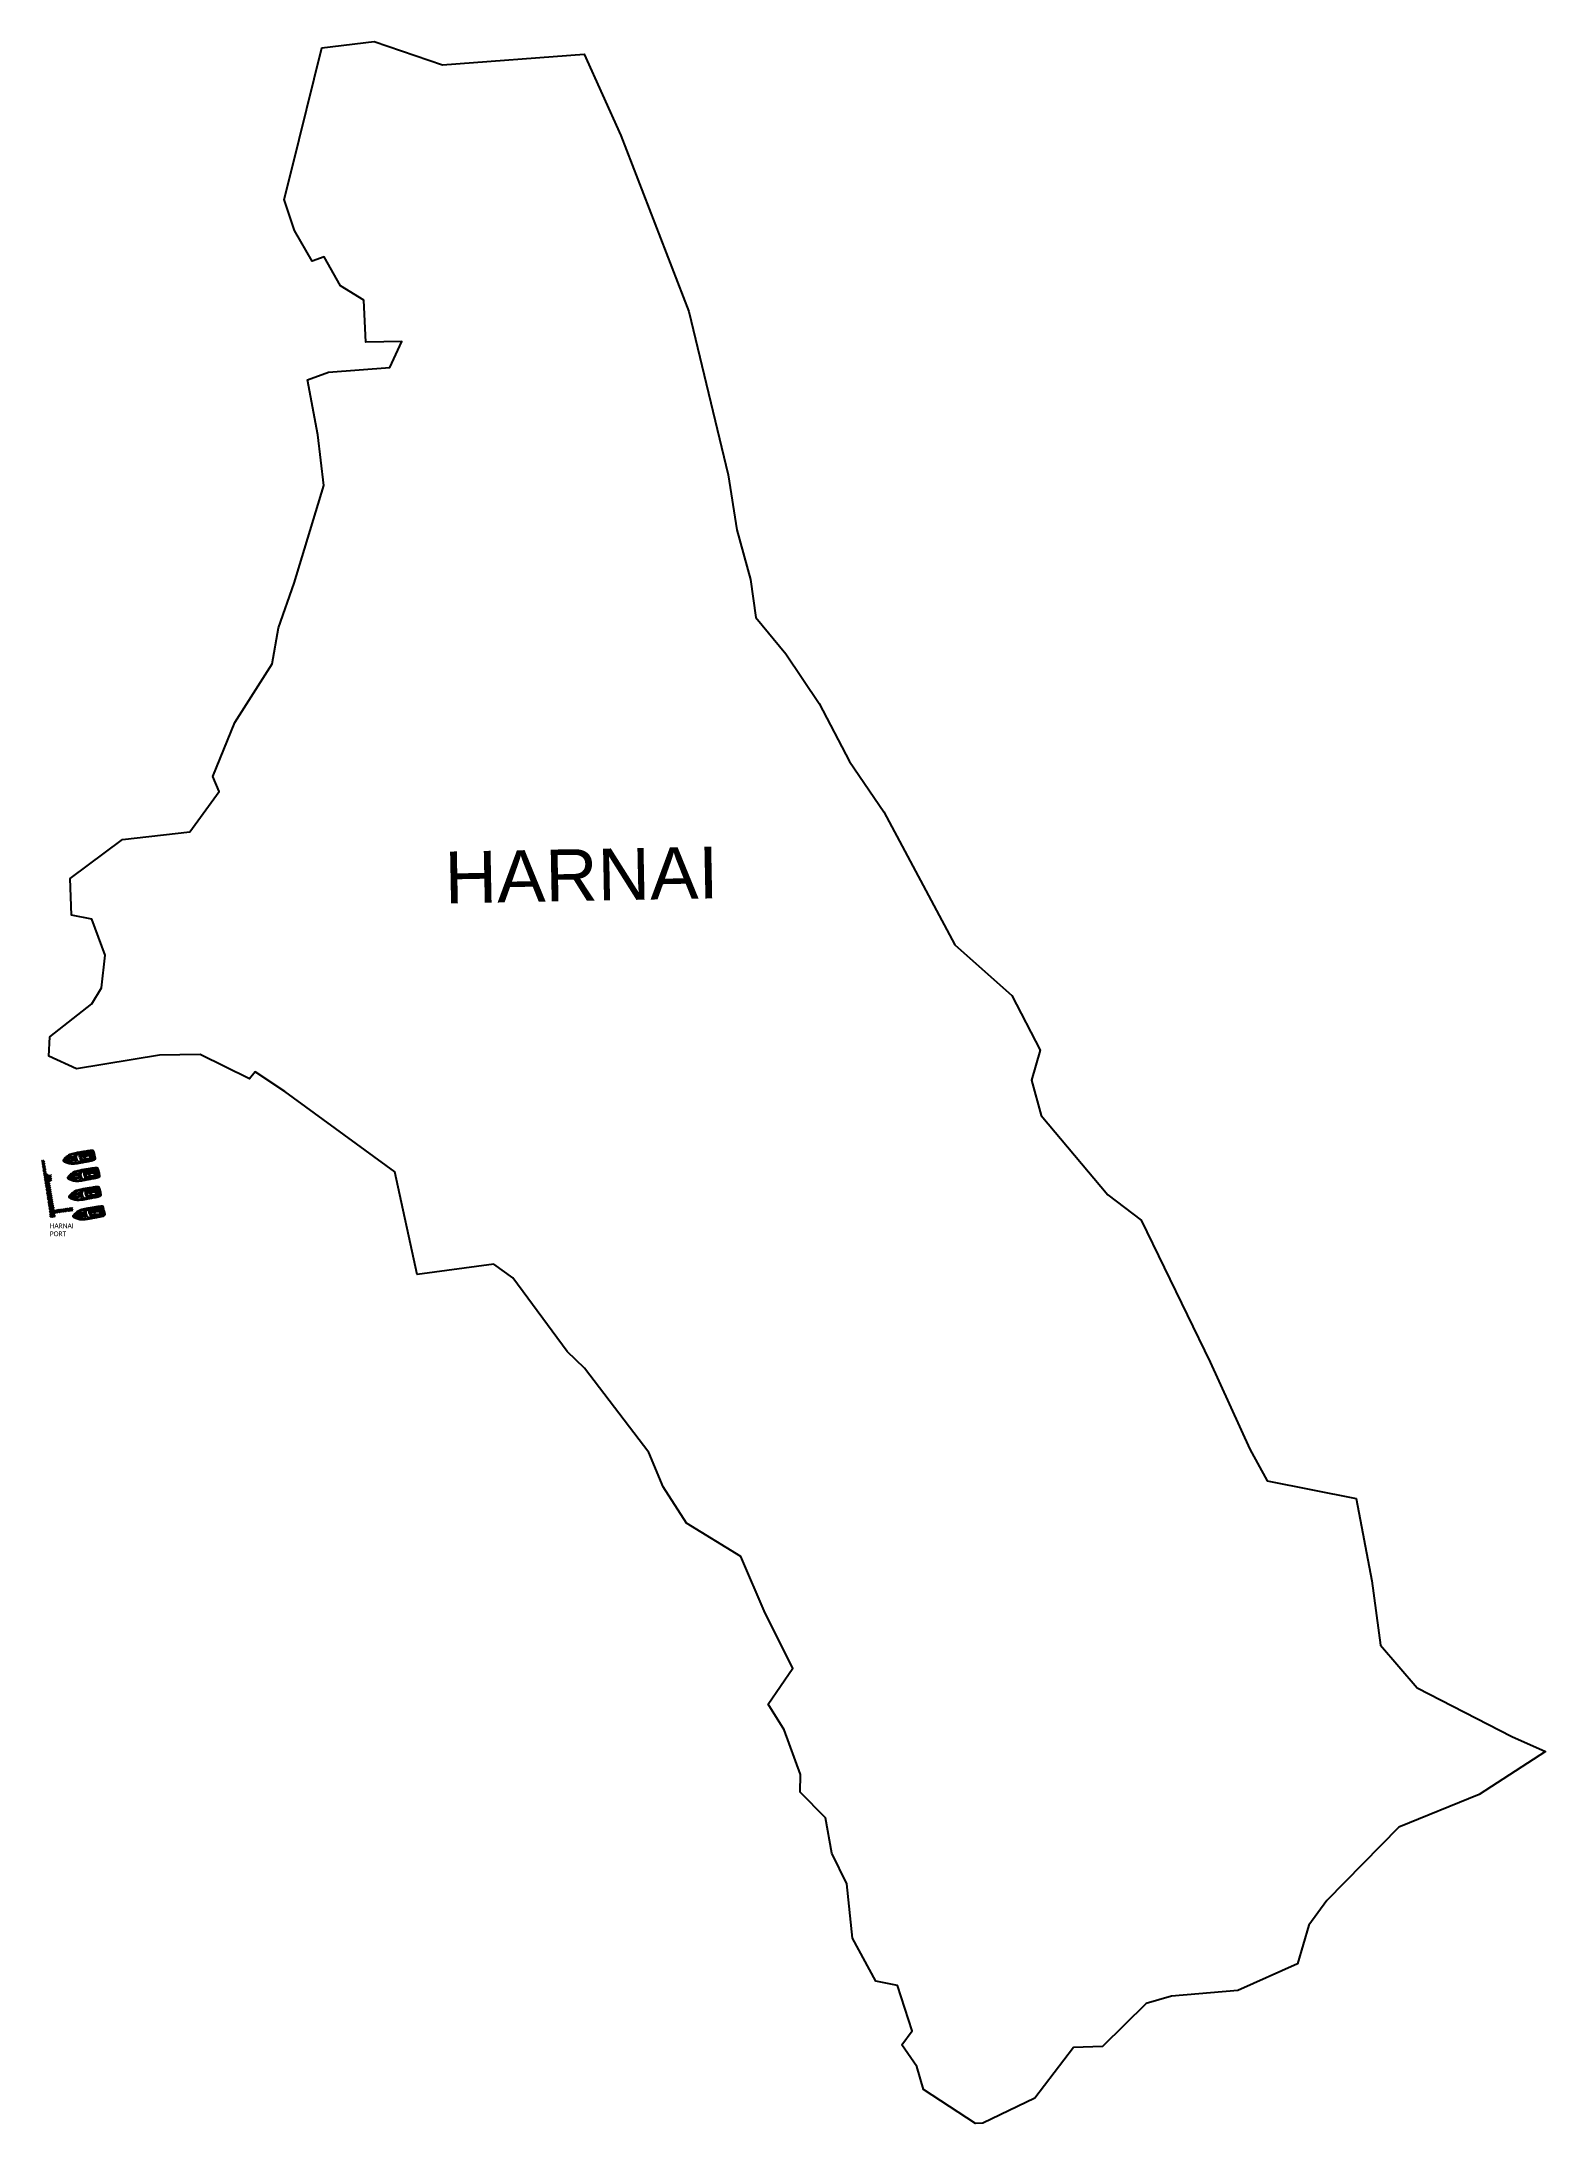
# Model space of a CAD drawing. Header units: metres. Extents: x 297490 to 300643, y 1968189 to 1972555.
import ezdxf

# ---------------------------------------------------------------- set-up
doc = ezdxf.new("R2010")
doc.units = ezdxf.units.M
doc.header["$MEASUREMENT"] = 0
for name, color, linetype in [('BOAT', 30, 'Continuous'), ('PORT', 5, 'Continuous'), ('PORT TEXT', 7, 'Continuous'), ('VILLAGE NAME', 250, 'Continuous')]:
    doc.layers.add(name, color=color, linetype=linetype)
doc.styles.get("Standard").update_dxf_attribs({"font": 'calibri.ttf'})

# ---------------------------------------------------------------- blocks, each defined once
blk = doc.blocks.new('3')
for p, q in [((15259, 11285), (14484, 11285)), ((15259, 11192), (14484, 11192)), ((14565, 8385), (15056, 8357)), ((14615, 10476), (15123, 10528)), ((14686, 10050), (15190, 10197)), ((14966, 7645), (15271, 8006)), ((15968, 14277), (15461, 14277)), ((15968, 14767), (15462, 14767)), ((15968, 15258), (15484, 15258)), ((15968, 15258), (16453, 15258)), ((15968, 14767), (16474, 14767)), ((15968, 14277), (16475, 14277)), ((16111, 11240), (16111, 11048)), ((16111, 11048), (16516, 11165)), ((16111, 11048), (16509, 11048)), ((16160, 9828), (17451, 9828)), ((16498, 9195), (16786, 9687)), ((16707, 11116), (16547, 11058)), ((16554, 7976), (16809, 7478)), ((16716, 11090), (16575, 11038)), ((16600, 11048), (16882, 11048)), ((16709, 10005), (16709, 10459)), ((16732, 9000), (17261, 9307)), ((16767, 11090), (16913, 11037)), ((16776, 11116), (16940, 11056)), ((16782, 8178), (17280, 7902)), ((16846, 8619), (17397, 8623)), ((16949, 11180), (17451, 11048)), ((16973, 11048), (17451, 11048)), ((14685, 6707), (14679, 6695)), ((15658, 7614), (15968, 7614)), ((15665, 7521), (15968, 7521)), ((16200, 7614), (15968, 7614)), ((16200, 7521), (15968, 7521)), ((17251, 6707), (17257, 6695))]:
    blk.add_line(p, q)
for points in [[(15968, 6127, -0.0173595), (14838, 6154, -0.1263403), (14305, 6306, -0.1728985), (14037, 6993, -0.0138842), (14014, 7606, -0.008973), (13973, 8482, -0.01509), (13946, 9483, 0.0022446), (13935, 11027, -0.0033421), (13932, 12742, -0.0169845), (13966, 13889, -0.0245459), (14062, 14750, -0.0679415), (14312, 15833, -0.0339485), (14615, 16539, -0.0220014), (14950, 17169, -0.0428716), (15373, 17727, -0.0595144), (15677, 17994, -0.0463644), (15850, 18096, -0.104882), (15968, 18127, -0.104882)], [(14099, 8543, 0.0064247), (14087, 9488, 0.0022175), (14076, 11029, -0.003368), (14066, 12757, -0.0246325), (14085, 13845, -0.0150373), (14174, 14559, -0.0254387), (14242, 14955, -0.0138434), (14434, 15768, -0.0402664), (14734, 16491, -0.0167294), (15107, 17121, -0.0297388), (15584, 17694, 0.0152497), (15841, 17933, -0.1323888), (15895, 17967, -0.0284417), (15920, 17975, -0.0284417)], [(14113, 8543, 0.0064236), (14100, 9488, 0.0022173), (14090, 11029, -0.0033685), (14080, 12757, -0.0246334), (14099, 13844, -0.0150384), (14188, 14557, -0.0254613), (14256, 14952, -0.0138393), (14448, 15764, -0.0402377), (14746, 16485, -0.0167146), (15118, 17113, -0.0296929), (15593, 17684, 0.0152343), (15851, 17923, -0.1340359), (15900, 17954, -0.0248791), (15920, 17960, -0.0248791)], [(14259, 13906, -0.0315957), (14324, 14539, -0.0049282), (14403, 14955, -0.0284396), (14598, 15666, -0.0428747), (14892, 16347, -0.0353475), (15257, 16991, -0.0240925), (15665, 17545, -0.0798371), (15920, 17811)], [(14273, 13906, -0.031592), (14338, 14536, -0.0049261), (14416, 14952, -0.0284363), (14611, 15661, -0.0428955), (14905, 16341, -0.0353632), (15268, 16984, -0.0241114), (15676, 17537, -0.0776575), (15920, 17794, -0.0776575)], [(14287, 13905, -0.0315883), (14351, 14534, -0.004924), (14430, 14949, -0.0284329), (14624, 15657, -0.0429166), (14917, 16334, -0.0353794), (15280, 16976, -0.0241302), (15687, 17529, -0.075408), (15920, 17776, -0.075408)], [(14314, 13904, -0.0315809), (14379, 14529, -0.0049198), (14457, 14944, -0.0284262), (14650, 15648, -0.0429591), (14942, 16322, -0.0354114), (15303, 16961, -0.0288289), (15644, 17425, -0.0923361), (15920, 17647, -0.0803279)], [(15510, 16937), (15621, 16929, 0.3822208), (15724, 16994), (15807, 17415, 0.7865441), (15746, 17463), (15428, 17125, 0.616464), (15510, 16937, 3.8449075)], [(15968, 6127, 0.0173595), (17099, 6154, 0.1263403), (17632, 6306, 0.1728985), (17899, 6993, 0.0138842), (17922, 7606, 0.008973), (17963, 8482, 0.01509), (17990, 9483, -0.0022446), (18001, 11027, 0.0033421), (18004, 12742, 0.0169845), (17970, 13889, 0.0245459), (17874, 14750, 0.0679415), (17624, 15833, 0.0339485), (17321, 16539, 0.0220014), (16986, 17169, 0.0428716), (16563, 17727, 0.0595144), (16259, 17994, 0.0463644), (16086, 18096, 0.104882), (15968, 18127, 0.104882)], [(17837, 8543, -0.0064247), (17850, 9488, -0.0022175), (17860, 11029, 0.003368), (17870, 12757, 0.0246325), (17851, 13845, 0.0150373), (17762, 14559, 0.0254387), (17694, 14955, 0.0138434), (17502, 15768, 0.0402664), (17202, 16491, 0.0167294), (16829, 17121, 0.0297388), (16352, 17694, -0.0152497), (16095, 17933, 0.1323888), (16041, 17967, 0.0284417), (16016, 17975, 0.0284417)], [(17823, 8543, -0.0064236), (17836, 9488, -0.0022173), (17846, 11029, 0.0033685), (17856, 12757, 0.0246334), (17837, 13844, 0.0150384), (17748, 14557, 0.0254613), (17680, 14952, 0.0138393), (17489, 15764, 0.0402377), (17190, 16485, 0.0167146), (16818, 17113, 0.0296929), (16343, 17684, -0.0152343), (16085, 17923, 0.1340359), (16037, 17954, 0.0248791), (16016, 17960, 0.0248791)], [(17677, 13906, 0.0315957), (17612, 14539, 0.0049282), (17534, 14955, 0.0284396), (17338, 15666, 0.0428747), (17044, 16347, 0.0353475), (16679, 16991, 0.0240925), (16271, 17545, 0.0798371), (16016, 17811)], [(17663, 13906, 0.031592), (17598, 14536, 0.0049261), (17520, 14952, 0.0284363), (17325, 15661, 0.0428955), (17032, 16341, 0.0353632), (16668, 16984, 0.0241114), (16260, 17537, 0.0776575), (16016, 17794, 0.0776575)], [(17649, 13905, 0.0315883), (17585, 14534, 0.004924), (17507, 14949, 0.0284329), (17312, 15657, 0.0429166), (17019, 16334, 0.0353794), (16656, 16976, 0.0241302), (16249, 17529, 0.075408), (16016, 17776, 0.075408)], [(17622, 13904, 0.0315809), (17558, 14529, 0.0049198), (17480, 14944, 0.0284262), (17286, 15648, 0.0429591), (16995, 16322, 0.0354114), (16633, 16961, 0.0288289), (16292, 17425, 0.0923361), (16016, 17647, 0.0803279)], [(16426, 16937), (16315, 16929, -0.3822208), (16212, 16994), (16129, 17415, -0.7865441), (16190, 17463), (16508, 17125, -0.616464), (16426, 16937, -3.8449075)], [(14099, 8543, -0.0029416), (14109, 7856, 0.0020134), (14118, 7419, 0.1304424), (14196, 7108, 0.261246), (14560, 6796, 0.2091974)], [(14113, 8543, -0.0029414), (14123, 7857, 0.0020144), (14132, 7419, 0.1309924), (14209, 7113, 0.2618322), (14563, 6810, 0.2618322)], [(14259, 13906), (14240, 13499), (14230, 13027), (14235, 12258), (14235, 11203), (14254, 9510, -0.0026015), (14274, 8591, 0.004411), (14291, 7810, 0.0130085), (14327, 7273, 0.1133962), (14429, 6986, 0.1460048), (14570, 6865, 1.5952193)], [(14273, 13905), (14254, 13498), (14244, 13027), (14249, 12258), (14249, 11203), (14268, 9511, -0.0026013), (14288, 8592, 0.0044108), (14305, 7810, 0.0130029), (14341, 7275, 0.1133374), (14441, 6994, 0.1448206), (14573, 6879, 0.1389874)], [(14287, 13905), (14267, 13498), (14258, 13027), (14263, 12258), (14263, 11203), (14282, 9511, -0.0026011), (14302, 8592, 0.0044105), (14319, 7811, 0.0129972), (14355, 7276, 0.1132762), (14453, 7001, 0.142458), (14576, 6893, 0.142458)], [(14314, 13903), (14295, 13497), (14285, 13026), (14290, 12259), (14290, 11203), (14310, 9511, -0.0026006), (14330, 8592, 0.0044099), (14346, 7812, 0.002867), (14352, 7694, 0.002867)], [(15148, 7123, -0.0433335), (14832, 7204, -0.18333), (14416, 7523, -0.1239848), (14329, 7900, 0.0153773), (14309, 8173)], [(15703, 7337), (15453, 7337, -0.2027224), (14593, 7704, -0.1787681), (14419, 8123, 0.0100277), (14401, 8982, -0.0053564), (14389, 10399, -0.0166054), (14407, 11545, 0.0189213), (14421, 12735, -0.9258732), (14467, 12742, -0.0412022), (14487, 12530, -0.0244615), (14489, 11848, 0.0128878), (14496, 10534, -0.0193586), (14481, 9766, 0.0023754), (14464, 8876, -0.0063862), (14468, 8310, -0.0136557), (14465, 8083, -0.8627057), (14422, 8078, 0.6480891)], [(14436, 8081, -0.0164878), (14433, 8123, 0.0100227), (14415, 8982, -0.0053564), (14403, 10399, -0.0166073), (14421, 11545, 0.0189212), (14435, 12735, 0.0114302), (14435, 12736, -0.9132826), (14454, 12739, -0.0411744), (14474, 12530, -0.0244777), (14475, 11849, 0.0128888), (14483, 10534, -0.0193623), (14468, 9766, 0.0023766), (14450, 8876, -0.0063905), (14454, 8310, -0.0136639), (14452, 8084, 0.0007008), (14452, 8084, -0.8199757), (14436, 8081, -0.8199757)], [(16017, 9822), (15456, 9822, 0.1583223), (15267, 9218, -0.4176758), (15128, 9062), (14467, 9062)], [(14478, 9640), (15066, 9640, -0.4060884), (15274, 9347)], [(15968, 11837, 0.0336875), (15117, 11708, 0.0518794), (14484, 11431, 1.92312)], [(15968, 13072, 0.0964027), (15128, 12858, 0.0405382), (14488, 12513, 1.92312)], [(15309, 13138), (15309, 13746, 0.4830629), (14927, 13449, 0.5002399), (15309, 13138, 0.4184236)], [(15890, 11827), (15890, 11428, 0.4629247), (16111, 11240), (16433, 11260)], [(15890, 11428), (15890, 11255, 0.5457371), (16111, 11112, 0.2829046)], [(15890, 11255), (15890, 11192, 0.5168392), (16111, 11048, 0.2829046)], [(15968, 13072, -0.0964027), (16808, 12858, -0.0405382), (17448, 12513, -1.92312)], [(15968, 11837, -0.0336875), (16819, 11708, -0.0518794), (17452, 11431, -1.92312)], [(16029, 9960, -0.1640086), (15991, 10360, -0.4075591), (16120, 10414, 0.2046602), (16640, 10437, -0.2865695), (16778, 10441, 0.1987589), (17315, 10404, -0.4514797), (17447, 10380, -1.4639709)], [(16017, 9822, -0.2912689), (16031, 9962, -0.2998669), (16120, 9974, 0.2734776), (16640, 9983, -0.2865695), (16778, 9987, 0.1987589), (17315, 9951, -0.4514797), (17447, 9926, -1.4639709)], [(16209, 7337), (16201, 7447), (16199, 7780, -0.4480431), (16355, 7939, 0.0255607), (16524, 7967, 0.1567601), (16694, 8068, 0.1442879), (16785, 8185, 0.0794269), (16845, 8458, 0.0541789), (16830, 8771, 0.127294), (16729, 9003, -0.0251947), (16615, 9133, 0.1126559), (16496, 9195, 0.0616523), (16330, 9221, -0.2222783), (16204, 9276, -0.0491085), (16118, 9377, -0.0999703), (16052, 9503, -0.0459923), (16023, 9712), (16017, 9822)], [(16209, 7337), (16484, 7337, 0.2027224), (17343, 7704, 0.1787681), (17517, 8123, -0.0100277), (17535, 8982, 0.0053564), (17547, 10399, 0.0166054), (17529, 11545, -0.0189213), (17515, 12735, 0.9258732), (17469, 12742, 0.0412022), (17449, 12530, 0.0244615), (17448, 11848, -0.0128878), (17440, 10534, 0.0193586), (17455, 9766, -0.0023754), (17473, 8876, 0.0063862), (17468, 8310, 0.0136557), (17471, 8083, 0.8627057), (17514, 8078, -0.6480891)], [(16627, 13138), (16627, 13746, -0.4830629), (17009, 13449, -0.5002399), (16627, 13138, -0.4184236)], [(16789, 7123, 0.0433335), (17104, 7204, 0.18333), (17520, 7523, 0.1239848), (17607, 7900, -0.0153773), (17627, 8173)], [(17649, 13905), (17669, 13498), (17679, 13027), (17674, 12258), (17674, 11203), (17654, 9511, 0.0026011), (17634, 8592, -0.0044105), (17618, 7811, -0.0129972), (17581, 7276, -0.1132762), (17484, 7001, -0.142458), (17360, 6893, -0.142458)], [(17663, 13905), (17683, 13498), (17692, 13027), (17687, 12258), (17687, 11203), (17668, 9511, 0.0026013), (17648, 8592, -0.0044108), (17631, 7810, -0.0130029), (17595, 7275, -0.1133374), (17495, 6994, -0.1448206), (17363, 6879, -0.1389874)], [(17677, 13906), (17696, 13499), (17706, 13027), (17701, 12258), (17701, 11203), (17682, 9510, 0.0026015), (17662, 8591, -0.004411), (17645, 7810, -0.0130085), (17609, 7273, -0.1133962), (17507, 6986, -0.1460048), (17366, 6865, -1.5952193)], [(17823, 8543, 0.0029414), (17813, 7857, -0.0020144), (17804, 7419, -0.1309924), (17728, 7113, -0.2618322), (17373, 6810, -0.2618322)], [(17837, 8543, 0.0029416), (17827, 7856, -0.0020134), (17818, 7419, -0.1304424), (17740, 7108, -0.261246), (17376, 6796, -0.2091974)], [(17500, 8081, 0.0164878), (17503, 8123, -0.0100227), (17522, 8982, 0.0053564), (17533, 10399, 0.0166073), (17516, 11545, -0.0189212), (17501, 12735, -0.0114302), (17501, 12736, 0.9132826), (17482, 12739, 0.0411744), (17463, 12530, 0.0244777), (17461, 11849, -0.0128888), (17454, 10534, 0.0193623), (17469, 9766, -0.0023766), (17486, 8876, 0.0063905), (17482, 8310, 0.0136639), (17485, 8084, -0.0007008), (17485, 8084, 0.8199757), (17500, 8081, 0.8199757)], [(17622, 13903), (17641, 13497), (17651, 13026), (17646, 12259), (17646, 11203), (17627, 9511, 0.0026006), (17606, 8592, -0.0044099), (17590, 7812, -0.002867), (17584, 7694, -0.002867)], [(14623, 6459, -0.1643933), (14408, 6486, -0.1886842), (14159, 6722, -0.1075801), (14019, 7335)], [(15145, 7110, -0.043195), (14828, 7191, -0.1834147), (14404, 7516, -0.0945114), (14319, 7806)], [(16792, 7110, 0.043195), (17108, 7191, 0.1834147), (17532, 7516, 0.0945114), (17617, 7806)], [(17313, 6459, 0.1643933), (17529, 6486, 0.1886842), (17777, 6722, 0.1075801), (17917, 7335)]]:
    blk.add_lwpolyline(points, format="xyb")
for points in [[(15512, 16972), (15626, 16964, 0.3830689), (15690, 17002), (15774, 17428, 0.8536356), (15769, 17437), (15454, 17102, 0.6135269)], [(16424, 16972), (16311, 16964, -0.3830689), (16246, 17002), (16162, 17428, -0.8536356), (16167, 17437), (16482, 17102, -0.6135269)], [(15282, 13161), (15282, 13724, 0.460147), (14955, 13448, 0.4770604)], [(16654, 13161), (16654, 13724, -0.460147), (16981, 13448, -0.4770604)], [(16942, 9799, 0.9177055), (16944, 9656, -0.209704), (17282, 9330, 0.850912), (17403, 9348), (17403, 9679, 0.435659), (17310, 9777)]]:
    blk.add_lwpolyline(points, format="xyb", close=True)
for points in [[(15920, 17243), (15920, 18087)], [(15920, 18087), (15920, 17236)], [(16016, 18087), (16016, 17236)], [(16016, 17243), (16016, 18087)], [(14061, 13154), (14037, 13154), (14037, 12891), (14063, 12891)], [(14086, 9609), (14068, 9609), (14068, 9357), (14090, 9357)], [(14076, 12891), (14095, 12891), (14095, 13154), (14075, 13154)], [(14104, 9357), (14117, 9357), (14117, 9609), (14100, 9609)], [(14515, 11449), (14515, 11377), (15160, 11377), (15160, 11717)], [(15890, 11192), (15259, 11192), (15259, 11737)], [(15890, 11285), (15259, 11285)], [(17067, 11264), (17452, 11259)], [(17833, 9357), (17819, 9357), (17819, 9609), (17836, 9609)], [(17860, 12891), (17842, 12891), (17842, 13154), (17862, 13154)], [(17850, 9609), (17868, 9609), (17868, 9357), (17846, 9357)], [(17875, 13154), (17899, 13154), (17899, 12891), (17874, 12891)], [(14111, 7762), (14086, 7762), (14086, 7507), (14116, 7507)], [(14130, 7507), (14139, 7507), (14139, 7762), (14125, 7762)], [(17806, 7507), (17797, 7507), (17797, 7762), (17812, 7762)], [(17825, 7762), (17850, 7762), (17850, 7507), (17820, 7507)]]:
    blk.add_lwpolyline(points)
for points in [[(14753, 9417), (14668, 9620), (14885, 9592)], [(14753, 9310), (14668, 9108), (14885, 9136)], [(15542, 6884), (15602, 7202), (15175, 7247), (15104, 6927)], [(15531, 6898), (15586, 7190), (15186, 7232), (15121, 6939)], [(15751, 6190), (15751, 6747), (16185, 6747), (16185, 6190)], [(16394, 6884), (16334, 7202), (16761, 7247), (16832, 6927)], [(16405, 6898), (16351, 7190), (16751, 7232), (16815, 6939)]]:
    blk.add_lwpolyline(points, close=True)
for centre, radius in [((15572, 17779), 56.4), ((15968, 16104), 341), ((15968, 16104), 341), ((15968, 16104), 314), ((15968, 16104), 314), ((15730, 17935), 62.8), ((15955, 17042), 139), ((15982, 17042), 139), ((16206, 17935), 62.8), ((16365, 17779), 56.4), ((14851, 9364), 29.4), ((15874, 13634), 55), ((16063, 13634), 55), ((16957, 9728), 54.8), ((17179, 9578), 35.5), ((17302, 9689), 54.8), ((17339, 9377), 54.8), ((14772, 6883), 196), ((14772, 6883), 182), ((17164, 6883), 196), ((17164, 6883), 182)]:
    blk.add_circle(centre, radius)
for centre, radius, start, end in [((15081, 17062), 42.7, 70.230426, 225.372477), ((15081, 17062), 42.7, 244.010243, 51.59266), ((15568, 15839), 36.3, 29.194606, 175.662347), ((15956, 16061), 410, 209.939229, 271.740348), ((19250, 16002), 3624, 163.327383, 178.398193), ((15955, 17042), 204, 99.883974, 72.333528), ((15982, 17042), 204, 107.666472, 80.116026), ((15968, 18020), 82.1, 53.907357, 126.092643), ((15968, 18020), 82.1, 53.907357, 126.092643), ((15981, 16061), 410, 268.259652, 330.060771), ((12687, 16002), 3624, 1.601807, 16.672617), ((16368, 15839), 36.3, 4.337653, 150.805394), ((16856, 17062), 42.7, 128.40734, 295.989757), ((16856, 17062), 42.7, 314.627523, 109.769574), ((14070, 12461), 42.7, 95.030101, 265.129218), ((14085, 13775), 42.7, 91.319562, 261.726148), ((14070, 12461), 42.7, 283.789395, 76.369925), ((14085, 13775), 42.7, 280.385039, 72.660671), ((14404, 15632), 42.7, 81.615848, 249.711519), ((14404, 15632), 42.7, 268.346577, 62.98079), ((14111, 9364), 562, 327.468559, 29.356036), ((15916, 13389), 521, 84.273519, 120.875859), ((15910, 13368), 414, 81.288457, 129.038211), ((15910, 13368), 386, 81.288457, 132.495579), ((16027, 13368), 414, 50.961789, 98.711543), ((16020, 13389), 521, 59.124141, 95.726481), ((16027, 13368), 386, 47.504421, 98.711543), ((16458, 10167), 404, 143.200021, 207.404179), ((18206, 8564), 2009, 160.899518, 198.3721), ((16746, 11816), 638, 240.624974, 253.975988), ((16746, 11816), 638, 259.949112, 264.189023), ((16902, 11220), 223, 176.115439, 176.384749), ((16902, 11220), 223, 185.602521, 211.595384), ((16742, 11222), 62.3, 10.802299, 169.147864), ((16741, 11103), 29.9, 180, 0), ((16581, 11220), 223, 328.404616, 356.044702), ((16746, 11816), 638, 274.90249, 281.24181), ((16581, 11220), 223, 3.615251, 3.884561), ((16746, 11816), 638, 285.434198, 300.190005), ((16960, 10167), 404, 326.624449, 34.771942), ((17533, 15632), 42.7, 117.01921, 271.653423), ((17533, 15632), 42.7, 290.288481, 98.384152), ((17852, 13775), 42.7, 107.339329, 259.614961), ((17857, 11177), 42.7, 101.222005, 257.471133), ((17866, 12461), 42.7, 103.630075, 256.210605), ((17852, 13775), 42.7, 278.273852, 88.680438), ((17857, 11177), 42.7, 276.095335, 82.597802), ((17866, 12461), 42.7, 274.870782, 84.969899), ((15190, 6739), 633, 165.995667, 206.331282), ((15233, 6626), 633, 172.125378, 195.357911), ((14772, 6883), 238, 225.772587, 10.674187), ((14772, 6883), 210, 243.724304, 10.674187), ((17164, 6883), 238, 169.325813, 314.227413), ((17164, 6883), 210, 169.325813, 296.275696), ((16746, 6739), 633, 333.668718, 14.004333), ((16703, 6626), 633, 344.642089, 7.874622)]:
    blk.add_arc(centre, radius, start, end)
for centre, major_axis, ratio in [((15045, 9368), (9, 195), 0.7581166), ((16741, 11103), (254, 0), 0.5330921)]:
    blk.add_ellipse(centre, major_axis=major_axis, ratio=ratio)
for start_param, end_param in [(0.8300122, 1.5768462), (4.712389, 5.2323421)]:
    blk.add_ellipse((16750, 11264), major_axis=(0, 745), ratio=0.4253193, start_param=start_param, end_param=end_param)
for points, knots in [([(15968, 13487), (15732, 13507), (15484, 13592), (15248, 14016), (15219, 14267), (15199, 14975), (15273, 15428), (15346, 16250), (15392, 16600), (15444, 16963)], [0, 0, 0, 0, 0.0462196, 0.0462196, 0.09243919, 0.09243919, 0.19473251, 0.19473251, 0.27090841, 0.27090841, 0.27090841, 0.27090841]), ([(15969, 13501), (15726, 13521), (15478, 13616), (15250, 14057), (15229, 14313), (15218, 15025), (15289, 15480), (15364, 16281), (15407, 16611), (15456, 16954)], [0, 0, 0, 0, 0.0480884, 0.0480884, 0.09617679, 0.09617679, 0.19853767, 0.19853767, 0.2704106, 0.2704106, 0.2704106, 0.2704106]), ([(15649, 13652), (15601, 13675), (15412, 13793), (15236, 14361), (15332, 15175), (15389, 16086), (15474, 16690), (15509, 16937)], [0.02340441, 0.02340441, 0.02340441, 0.02340441, 0.03509423, 0.07391115, 0.13825098, 0.21657134, 0.27090841, 0.27090841, 0.27090841, 0.27090841]), ([(15973, 13542), (15725, 13563), (15488, 13664), (15279, 14119), (15266, 14382), (15267, 15105), (15336, 15571), (15414, 16347), (15454, 16644), (15496, 16939)], [0, 0, 0, 0, 0.0508337, 0.0508337, 0.1016674, 0.1016674, 0.20603281, 0.20603281, 0.27090841, 0.27090841, 0.27090841, 0.27090841]), ([(15649, 13689), (15563, 13734), (15491, 13794), (15341, 14062), (15312, 14307), (15306, 14741), (15331, 14954), (15389, 15603), (15418, 16042), (15493, 16627), (15515, 16780), (15537, 16933)], [0.02482538, 0.02482538, 0.02482538, 0.02482538, 0.0474598, 0.0474598, 0.0949196, 0.0949196, 0.1423794, 0.1423794, 0.23729899, 0.23729899, 0.27090841, 0.27090841, 0.27090841, 0.27090841]), ([(15649, 13836), (15408, 13994), (15463, 14437), (15459, 14880), (15499, 15460), (15532, 15842)], [0.03136606, 0.03136606, 0.03136606, 0.03136606, 0.10847437, 0.10847437, 0.19207292, 0.19207292, 0.19207292, 0.19207292]), ([(15963, 13542), (16212, 13563), (16448, 13664), (16658, 14119), (16670, 14382), (16669, 15105), (16600, 15571), (16522, 16347), (16482, 16644), (16441, 16939)], [0, 0, 0, 0, 0.0508337, 0.0508337, 0.1016674, 0.1016674, 0.20603281, 0.20603281, 0.27090841, 0.27090841, 0.27090841, 0.27090841]), ([(15967, 13501), (16210, 13521), (16458, 13616), (16686, 14057), (16707, 14313), (16718, 15025), (16647, 15480), (16572, 16281), (16529, 16611), (16480, 16954)], [0, 0, 0, 0, 0.0480884, 0.0480884, 0.09617679, 0.09617679, 0.19853767, 0.19853767, 0.2704106, 0.2704106, 0.2704106, 0.2704106]), ([(15968, 13487), (16204, 13507), (16453, 13592), (16688, 14016), (16717, 14267), (16737, 14975), (16664, 15428), (16591, 16250), (16544, 16600), (16493, 16963)], [0, 0, 0, 0, 0.0462196, 0.0462196, 0.09243919, 0.09243919, 0.19473251, 0.19473251, 0.27090841, 0.27090841, 0.27090841, 0.27090841]), ([(16287, 13652), (16335, 13675), (16525, 13793), (16700, 14361), (16604, 15175), (16547, 16086), (16462, 16690), (16427, 16937)], [0.02340441, 0.02340441, 0.02340441, 0.02340441, 0.03509423, 0.07391115, 0.13825098, 0.21657134, 0.27090841, 0.27090841, 0.27090841, 0.27090841]), ([(16287, 13689), (16373, 13734), (16445, 13794), (16596, 14062), (16624, 14307), (16630, 14741), (16605, 14954), (16547, 15603), (16518, 16042), (16443, 16627), (16421, 16780), (16400, 16933)], [0.02482538, 0.02482538, 0.02482538, 0.02482538, 0.0474598, 0.0474598, 0.0949196, 0.0949196, 0.1423794, 0.1423794, 0.23729899, 0.23729899, 0.27090841, 0.27090841, 0.27090841, 0.27090841]), ([(16287, 13836), (16528, 13994), (16473, 14437), (16478, 14880), (16438, 15460), (16404, 15842)], [0.03136606, 0.03136606, 0.03136606, 0.03136606, 0.10847437, 0.10847437, 0.19207292, 0.19207292, 0.19207292, 0.19207292]), ([(15052, 9535), (14987, 9538), (14916, 9443), (14934, 9243), (15011, 9180), (15140, 9235), (15185, 9361), (15132, 9502), (15091, 9534), (15052, 9535)], [0, 0, 0, 0, 1.7432734, 1.7432734, 3.4865468, 3.4865468, 5.2298202, 5.2298202, 6.2831853, 6.2831853, 6.2831853, 6.2831853]), ([(16201, 7447), (16516, 7472), (16799, 7555), (17218, 7923), (17295, 8203), (17283, 8817), (17280, 9139), (16921, 9535), (16618, 9678), (16234, 9723), (16133, 9718), (16023, 9712)], [0, 0, 0, 0, 0.06841019, 0.06841019, 0.13682037, 0.13682037, 0.20523056, 0.20523056, 0.27364074, 0.27364074, 0.29746041, 0.29746041, 0.29746041, 0.29746041]), ([(16967, 11103), (16967, 11131), (16932, 11170), (16732, 11234), (16533, 11172), (16501, 11059), (16647, 10979), (16901, 11012), (16967, 11066), (16967, 11103)], [0, 0, 0, 0, 1.0314508, 1.0314508, 2.9924553, 2.9924553, 4.9534598, 4.9534598, 6.2831853, 6.2831853, 6.2831853, 6.2831853]), ([(15968, 7083), (15929, 7084), (15864, 7085), (15768, 7105), (15689, 7142), (15639, 7120), (15620, 7111)], [0, 0, 0, 0, 0.008409254, 0.014054591, 0.021480758, 0.025832557, 0.025832557, 0.025832557, 0.025832557]), ([(15968, 7083), (16007, 7084), (16072, 7085), (16168, 7105), (16247, 7142), (16297, 7120), (16316, 7111)], [0, 0, 0, 0, 0.008409254, 0.014054591, 0.021480758, 0.025832557, 0.025832557, 0.025832557, 0.025832557])]:
    blk.add_open_spline(points, degree=3, knots=knots)
for points in [[(15136, 8973), (15186, 8923), (15176, 8825), (15107, 8721), (15061, 8595), (15050, 8401), (15082, 8264), (15183, 8106), (15276, 8002), (15438, 7944), (15553, 7941), (15632, 7930), (15661, 7872), (15664, 7739), (15672, 7484), (15681, 7356), (15539, 7346), (15273, 7387), (15079, 7462), (14874, 7581), (14702, 7758), (14590, 7948), (14518, 8142), (14475, 8343), (14471, 8559), (14511, 8775), (14572, 8883), (14659, 8974), (14821, 9056), (14930, 9062), (15065, 9062), (15139, 9040), (15136, 8973), (15072, 8963), (14926, 8967), (14800, 8947), (14687, 8877), (14611, 8786), (14574, 8652), (14564, 8398), (14608, 8189), (14676, 8002), (14755, 7851), (14833, 7757), (14949, 7656), (15107, 7567), (15233, 7520), (15384, 7487), (15510, 7473), (15599, 7466), (15666, 7458), (15685, 7420)], [(15046, 11077), (15099, 11081), (15166, 11095), (15162, 11159), (15052, 11172), (14839, 11120), (14632, 10955), (14528, 10686), (14498, 10423), (14541, 10108), (14677, 9833), (14836, 9713), (15089, 9658), (15202, 9664), (15248, 9693), (15224, 9747), (15165, 9753), (14962, 9778), (14826, 9849), (14723, 9975), (14661, 10121), (14625, 10316), (14616, 10504), (14645, 10676), (14703, 10848), (14826, 10978), (14985, 11065), (15046, 11077)], [(15242, 9728), (15284, 9784), (15301, 9859), (15256, 9987), (15219, 10089), (15176, 10257), (15125, 10513), (15113, 10650), (15108, 10792), (15116, 10904), (15133, 11003), (15134, 11082)], [(16209, 7337), (16522, 7376), (16865, 7508), (17113, 7684), (17315, 7972), (17390, 8261), (17396, 8665), (17355, 9089), (17199, 9393), (16901, 9625), (16608, 9762), (16270, 9827), (16017, 9822)], [(14949, 6725), (14889, 6660), (14751, 6592), (14670, 6567), (14631, 6512), (14623, 6459)], [(15968, 6876), (15852, 6882), (15776, 6899), (15676, 6923), (15593, 6891), (15412, 6853), (15219, 6882), (15120, 6923), (15057, 6932), (14965, 6919)], [(15703, 7337), (15662, 7244), (15622, 7119), (15577, 6884)], [(15968, 6876), (16084, 6882), (16160, 6899), (16260, 6923), (16343, 6891), (16524, 6853), (16718, 6882), (16816, 6923), (16880, 6932), (16971, 6919)], [(16209, 7337), (16274, 7244), (16314, 7119), (16359, 6884)], [(16987, 6725), (17047, 6660), (17185, 6592), (17266, 6567), (17305, 6512), (17313, 6459)]]:
    blk.add_spline(points, degree=3)
for points in [[(16384, 11788), (16361, 11630), (16361, 11448), (16406, 11260)], [(17133, 11590), (17134, 11485), (17123, 11373), (17096, 11260)]]:
    blk.add_open_spline(points, degree=3)

msp = doc.modelspace()

# ---------------------------------------------------------------- hatches: boundary and pattern name
at = {"layer": 'PORT'}
h = msp.add_hatch(dxfattribs=at)
h.set_pattern_fill('ANSI37', color=256, scale=20)
h.paths.add_polyline_path([(297509.5, 1970148.2), (297506.4, 1970163.5), (297511.6, 1970166.6), (297509.9, 1970178.7), (297504.3, 1970177.7), (297500, 1970180.6), (297496, 1970209.3), (297490.4, 1970209.1), (297506.6, 1970103.2), (297507.9, 1970089.5), (297518.9, 1970089.8), (297517.7, 1970098.1), (297555.8, 1970103), (297554.9, 1970109.9), (297516.8, 1970104.6)])

# ---------------------------------------------------------------- linework, layer by layer
at = {"color": 3, "flags": 128}
for points in [[(298331, 1972506.4), (298627.5, 1972528.3), (298704.4, 1972357.7), (298847.3, 1971988.9), (298929.5, 1971646.2), (298947.4, 1971531.2), (298976.4, 1971426.6), (298987.3, 1971347.1), (299050.5, 1971270.6), (299120.3, 1971166.9), (299184, 1971045.1), (299255.7, 1970939.6), (299405, 1970660.8), (299524.5, 1970554), (299583.3, 1970439.7), (299565.2, 1970377), (299585.7, 1970302.7), (299725.5, 1970136.1), (299795.4, 1970083), (299940.2, 1969785.1), (300023.1, 1969602.8), (300059.5, 1969536.1), (300246.1, 1969499.1), (300279.1, 1969326.5), (300297.2, 1969191.5), (300373.8, 1969102.3), (300572.2, 1968999.9), (300642.6, 1968968.9), (300503.9, 1968878.5), (300335.6, 1968809.8), (300184.4, 1968656.4), (300146.8, 1968604.8), (300122.9, 1968523.5), (299997.8, 1968467.3), (299859, 1968455.7), (299805.9, 1968440.3), (299713.9, 1968349.8), (299653.5, 1968347.7), (299572.2, 1968241.4), (299463.3, 1968189.2), (299447.8, 1968188.8), (299339.2, 1968260), (299325, 1968308.4), (299293.3, 1968353.5), (299315, 1968383.1), (299284.2, 1968477.7), (299239, 1968487.2), (299190.4, 1968577.2), (299178.6, 1968691.4), (299146.5, 1968755.6), (299133.8, 1968829.5), (299080.4, 1968883.6), (299080.9, 1968920.3), (299047.2, 1969014.1), (299013.4, 1969068.2), (299065, 1969143.2), (299007.4, 1969258.7), (298955.8, 1969377.8), (298842.5, 1969447.4), (298792.9, 1969523.7), (298763, 1969596), (298628.2, 1969772.4), (298592.3, 1969807.3), (298478, 1969962), (298438.2, 1969990.7), (298277.3, 1969969.3), (298230.9, 1970184.2), (298000.4, 1970352.9), (297938.1, 1970393.9), (297926.4, 1970379.7), (297822.6, 1970430.7), (297737.4, 1970429), (297563.1, 1970400.6), (297505.1, 1970427.1), (297507.2, 1970467.3), (297595.3, 1970536.6), (297615.5, 1970570.1), (297623.8, 1970639), (297595.6, 1970714.3), (297552.7, 1970722.9), (297550.3, 1970799.9), (297659.7, 1970881.4), (297800.9, 1970897.3), (297862.2, 1970982.3), (297849.4, 1971013.9), (297895.6, 1971126.8), (297973.8, 1971249.7), (297986.8, 1971325.5), (298019.5, 1971419.3), (298081.8, 1971624), (298069.1, 1971729.9), (298047.4, 1971845.2), (298091.5, 1971861.6), (298220.1, 1971871.6), (298245.1, 1971925.9), (298169.9, 1971924.7), (298165.5, 1972012.4), (298117, 1972042.8), (298082.9, 1972103.7), (298057.6, 1972094.6), (298020.2, 1972158.4), (297998.5, 1972223.6), (298014.1, 1972284.6), (298077.7, 1972541.6), (298187.3, 1972554.8)], [(298187.3, 1972554.8), (298331, 1972506.4)]]:
    msp.add_lwpolyline(points, dxfattribs=at)
at = {"layer": 'PORT', "flags": 128}
msp.add_lwpolyline([(297517.7, 1970098.1, 0.1, 0.1, 0), (297555.8, 1970103, 0.1, 0.1, 0), (297554.9, 1970109.9, 0.1, 0.1, 0), (297516.8, 1970104.6, 0.1, 0.1, 0), (297509.5, 1970148.2, 0.1, 0.1, 0), (297506.4, 1970163.5, 0.1, 0.1, 0), (297511.6, 1970166.6, 0.1, 0.1, 0), (297509.9, 1970178.7, 0.1, 0.1, 0), (297504.3, 1970177.7, 0.1, 0.1, 0), (297500, 1970180.6, 0.1, 0.1, 0), (297496, 1970209.3, 0.1, 0.1, 0), (297490.4, 1970209.1, 0.1, 0.1, 0), (297506.6, 1970103.2, 0.1, 0.1, 0), (297507.9, 1970089.5, 0.1, 0.1, 0), (297518.9, 1970089.8, 0.1, 0.1, 0)], format="xyseb", close=True, dxfattribs=at)

# ---------------------------------------------------------------- block references
at = {"layer": 'BOAT', "xscale": 0.005558270232777463, "yscale": 0.005558270232777463, "zscale": 0.005558270232777463, "rotation": 100.060945873943}
for p in [(297650.4, 1970138.1), (297659.7, 1970101.8), (297662.4, 1970062), (297670.6, 1970021.1)]:
    msp.add_blockref('3', p, dxfattribs=at)

# ---------------------------------------------------------------- texts
at = {"layer": 'PORT TEXT', "insert": (297507.3, 1970076.2), "char_height": 10, "attachment_point": 1}
msp.add_mtext_dynamic_manual_height_columns('HARNAI PORT ', width=8.347, gutter_width=1, heights=[0], dxfattribs=at)
at = {"layer": 'VILLAGE NAME', "insert": (298334.1, 1970855.9), "char_height": 108.748, "attachment_point": 1, "rotation": 1.1028}
msp.add_mtext_dynamic_manual_height_columns('{\\fArial|b0|i0|c0|p34;HARNAI}', width=1571.314, gutter_width=543.7, heights=[0], dxfattribs=at)

doc.saveas('drawing.dxf')
